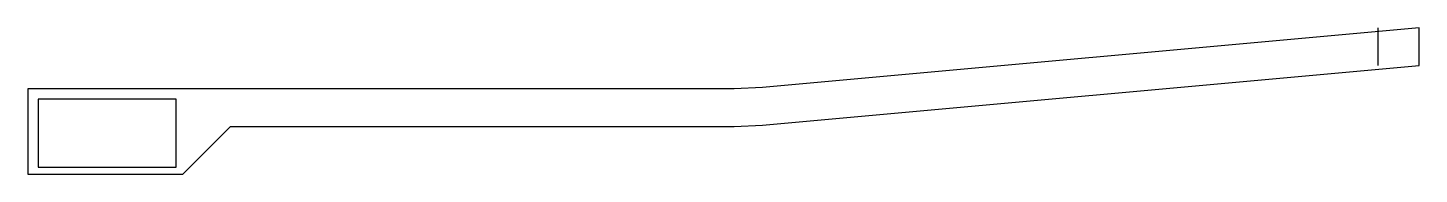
# Model space of a CAD drawing. Header units: millimetres. Extents: x -36 to 168, y -14 to 8.
import ezdxf

# ---------------------------------------------------------------- set-up
doc = ezdxf.new("R2010")
doc.units = ezdxf.units.MM
for name, color, linetype in [('BALLAST_WINDOW', 3, 'CONTINUOUS'), ('FIN_SLOT_START', 3, 'CONTINUOUS'), ('OUTLINE', 7, 'CONTINUOUS')]:
    doc.layers.add(name, color=color, linetype=linetype)

msp = doc.modelspace()

# ---------------------------------------------------------------- linework, layer by layer
at = {"layer": 'BALLAST_WINDOW'}
for p, q in [((-14.1299, -2.5), (-34.40427, -2.5)), ((-34.40427, -2.5), (-34.40427, -12.5)), ((-14.1299, -12.5), (-14.1299, -2.5)), ((-34.40427, -12.5), (-14.1299, -12.5))]:
    msp.add_line(p, q, dxfattribs=at)
at = {"layer": 'FIN_SLOT_START'}
msp.add_line((162.44705, 2.44933), (162.44705, 7.94933), dxfattribs=at)
at = {"layer": 'OUTLINE'}
for p, q in [((168.44705, 7.94933), (71.97949, -0.81293)), ((168.44705, 2.44933), (168.44705, 7.94933)), ((71.97949, -6.31293), (168.44705, 2.44933)), ((67.852, -1), (-35.90427, -1)), ((-35.90427, -1), (-35.90427, -13.5)), ((71.97949, -0.81293), (67.852, -1)), ((-13.1299, -13.5), (-6.1299, -6.5)), ((-6.1299, -6.5), (67.852, -6.5)), ((67.852, -6.5), (71.97949, -6.31293)), ((-35.90427, -13.5), (-13.1299, -13.5))]:
    msp.add_line(p, q, dxfattribs=at)

doc.saveas('drawing.dxf')
